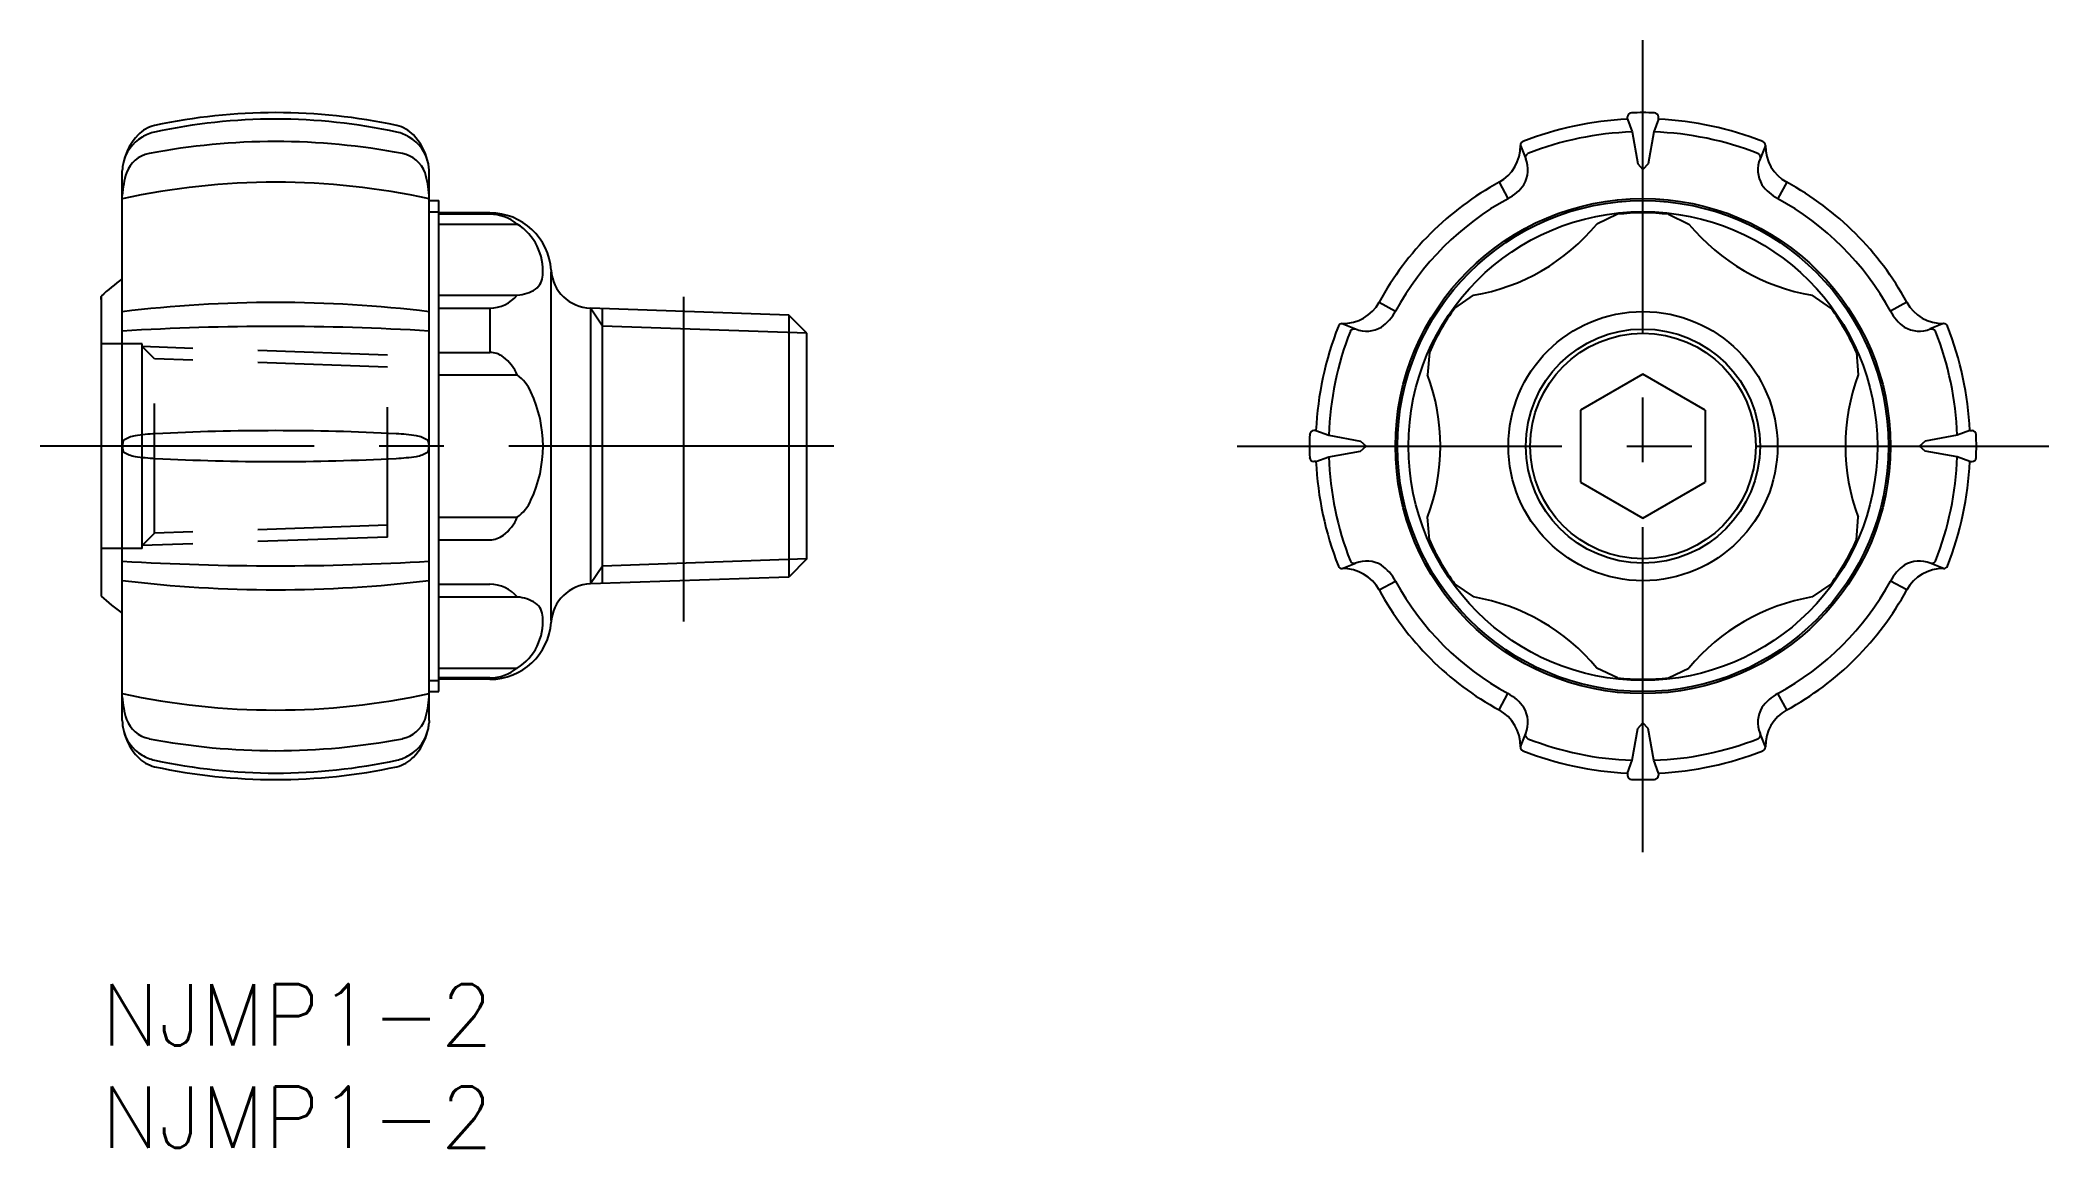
# Model space of a CAD drawing. Extents: x -3 to 95.2, y -8 to 46.1.
import ezdxf

# ---------------------------------------------------------------- set-up
doc = ezdxf.new("R2010")
doc.units = 0
doc.header["$LTSCALE"] = 0.5
doc.linetypes.add('CENTER', pattern=[50.8, 31.75, -6.35, 6.35, -6.35])
doc.linetypes.add('DASHED', pattern=[19.05, 12.7, -6.35])
for name, color, linetype in [('MSM_CENTER', 1, 'CENTER'), ('MSM_CONTINUOUS', 7, 'CONTINUOUS'), ('MSM_DASHED', 4, 'DASHED'), ('MSM_NARROW', 5, 'CONTINUOUS'), ('MSM_PART_NUMBER', 7, 'CONTINUOUS')]:
    doc.layers.add(name, color=color, linetype=linetype)
doc.styles.get("Standard").update_dxf_attribs({"font": 'txt.shx', "height": 3, "bigfont": 'bigfont.shx'})

# ---------------------------------------------------------------- blocks, each defined once
blk = doc.blocks.new('*U9')
at = {"layer": 'MSM_PART_NUMBER'}
blk.add_text('NJMP1-2', height=3, dxfattribs=at).set_placement((0, -3))
blk = doc.blocks.new('*U10')
at = {"layer": 'MSM_PART_NUMBER'}
blk.add_text('NJMP1-2', height=3, dxfattribs=at).set_placement((0, -8))

msp = doc.modelspace()

# ---------------------------------------------------------------- linework, layer by layer
at = {"layer": 'MSM_CENTER'}
for p, q in [((75.365, 6.458), (75.365, 46.142)), ((28.49, 17.722), (28.49, 34.879)), ((35.808, 26.3), (-2.982, 26.3)), ((55.523, 26.3), (95.206, 26.3))]:
    msp.add_line(p, q, dxfattribs=at)
at = {"layer": 'MSM_CONTINUOUS'}
for p, q in [((74.61, 42.282), (74.61, 42.39)), ((74.61, 42.282), (74.836, 41.657)), ((76.12, 42.282), (75.893, 41.657)), ((76.12, 42.282), (76.12, 42.39)), ((74.836, 41.657), (75.116, 40.103)), ((75.893, 41.657), (75.613, 40.103)), ((69.375, 40.997), (69.637, 40.349)), ((81.354, 40.997), (81.092, 40.349)), ((1.033, 39.712), (1.036, 39.821)), ((1.033, 12.888), (1.033, 39.712)), ((16.033, 39.712), (16.03, 39.821)), ((16.033, 12.888), (16.033, 39.712)), ((75.116, 40.103), (75.365, 39.822)), ((75.613, 40.103), (75.365, 39.822)), ((16.033, 38.3), (16.5, 38.3)), ((16.5, 14.3), (16.5, 38.3)), ((68.332, 39.198), (68.769, 38.395)), ((82.397, 39.198), (81.96, 38.395)), ((19, 37.7), (16.5, 37.7)), ((19, 37.631), (16.5, 37.631)), ((19, 37.7), (19, 37.631)), ((74.115, 37.631), (73.115, 37.153)), ((76.615, 37.631), (77.615, 37.153)), ((16.5, 37.153), (20.341, 37.153)), ((22, 17.776), (22, 34.824)), ((0, 33.632), (0, 18.968)), ((0, 33.462), (0, 33.612)), ((0, 33.462), (0, 33.612)), ((16.5, 33.675), (20.341, 33.675)), ((66.176, 33.048), (67.09, 33.675)), ((84.553, 33.048), (83.639, 33.675)), ((16.5, 33.048), (19, 33.048)), ((19, 33.048), (19, 30.883)), ((33.613, 32.7), (23.919, 33.038)), ((23.919, 33.038), (23.919, 19.562)), ((24.5, 19.582), (24.5, 33.018)), ((34.5, 31.813), (33.613, 32.7)), ((33.613, 32.7), (33.613, 19.9)), ((62.467, 33.332), (63.27, 32.895)), ((88.262, 33.332), (87.459, 32.895)), ((34.5, 20.787), (34.5, 31.813)), ((60.668, 32.29), (61.316, 32.028)), ((90.061, 32.29), (89.413, 32.028)), ((16.5, 30.883), (19, 30.883)), ((64.926, 30.883), (64.84, 29.778)), ((85.803, 30.883), (85.889, 29.778)), ((16.5, 29.778), (20.341, 29.778)), ((75.365, 29.822), (72.315, 28.061)), ((78.415, 28.061), (75.365, 29.822)), ((72.315, 28.061), (72.315, 24.539)), ((78.415, 28.061), (78.415, 24.539)), ((59.382, 27.055), (59.274, 27.055)), ((59.382, 27.055), (60.007, 26.829)), ((60.007, 26.829), (61.561, 26.548)), ((61.561, 26.548), (61.842, 26.3)), ((89.168, 26.548), (88.887, 26.3)), ((90.722, 26.829), (89.168, 26.548)), ((91.347, 27.055), (90.722, 26.829)), ((91.347, 27.055), (91.455, 27.055)), ((59.382, 25.545), (59.274, 25.545)), ((59.382, 25.545), (60.007, 25.771)), ((60.007, 25.771), (61.561, 26.052)), ((61.561, 26.052), (61.842, 26.3)), ((89.168, 26.052), (88.887, 26.3)), ((90.722, 25.771), (89.168, 26.052)), ((91.347, 25.545), (90.722, 25.771)), ((91.347, 25.545), (91.455, 25.545)), ((72.315, 24.539), (75.365, 22.778)), ((75.365, 22.778), (78.415, 24.539)), ((16.5, 22.822), (20.341, 22.822)), ((64.926, 21.717), (64.84, 22.822)), ((85.803, 21.717), (85.889, 22.822)), ((16.5, 21.717), (19, 21.717)), ((34.5, 20.787), (33.613, 19.9)), ((33.613, 19.9), (23.919, 19.562)), ((60.668, 20.31), (61.316, 20.572)), ((62.467, 19.268), (63.27, 19.705)), ((88.262, 19.268), (87.459, 19.705)), ((90.061, 20.31), (89.413, 20.572)), ((16.5, 19.552), (19, 19.552)), ((16.5, 18.925), (20.341, 18.925)), ((66.176, 19.552), (67.09, 18.925)), ((84.553, 19.552), (83.639, 18.925)), ((16.5, 15.447), (20.341, 15.447)), ((19, 14.969), (16.5, 14.969)), ((19, 14.9), (16.5, 14.9)), ((19, 14.969), (19, 14.9)), ((74.115, 14.969), (73.115, 15.447)), ((76.615, 14.969), (77.615, 15.447)), ((16.033, 14.3), (16.5, 14.3)), ((68.332, 13.402), (68.769, 14.205)), ((82.397, 13.402), (81.96, 14.205)), ((1.033, 12.888), (1.036, 12.779)), ((16.033, 12.888), (16.03, 12.779)), ((75.116, 12.497), (75.365, 12.778)), ((75.613, 12.497), (75.365, 12.778)), ((69.375, 11.603), (69.637, 12.251)), ((74.836, 10.943), (75.116, 12.497)), ((75.893, 10.943), (75.613, 12.497)), ((81.354, 11.603), (81.092, 12.251)), ((74.61, 10.318), (74.836, 10.943)), ((76.12, 10.318), (75.893, 10.943)), ((74.61, 10.318), (74.61, 10.21)), ((76.12, 10.318), (76.12, 10.21))]:
    msp.add_line(p, q, dxfattribs=at)
for radius in [12.1, 12, 6.579, 5.513]:
    msp.add_circle((75.365, 26.3), radius, dxfattribs=at)
for centre, radius, start, end in [((8.533, 14.283), 28, 77.79015, 102.20985), ((8.533, 14.3), 28.3, 77.92821, 102.07179), ((75.365, 26.3), 16, 92.70465, 111.4972), ((74.81, 42.39), 0.2, 91.97549, 180), ((75.365, 26.3), 16.3, 88.02451, 91.97549), ((75.92, 42.39), 0.2, 0, 88.02451), ((75.365, 26.3), 16, 68.5028, 87.29535), ((2.959, 39.735), 1.922, 119.76437, 168.94896), ((3.766, 39.601), 2.736, 135.837, 166.35694), ((3.011, 40.344), 1.678, 103.69095, 136.08561), ((3.1, 39.569), 2.137, 103.23653, 120.85421), ((14.054, 40.344), 1.678, 43.91439, 76.30905), ((13.965, 39.569), 2.137, 59.14579, 76.76347), ((14.107, 39.735), 1.922, 11.05104, 60.23563), ((13.3, 39.601), 2.736, 13.64306, 44.163), ((75.365, 26.3), 15.366, 91.97148, 111.46326), ((75.365, 26.3), 15.366, 68.53674, 88.02852), ((2.641, 39.128), 1.503, 101.59988, 159.45575), ((8.533, 8.172), 33.015, 79.18643, 100.81357), ((14.424, 39.128), 1.503, 20.54425, 78.40012), ((67.375, 40.953), 2, 298.60048, 1.23486), ((69.575, 41.001), 0.2, 111.4972, 181.23486), ((68.328, 39.804), 1.418, 329.24841, 22.59745), ((82.401, 39.804), 1.418, 157.40255, 210.75159), ((81.155, 41.001), 0.2, 358.76514, 68.5028), ((83.354, 40.953), 2, 178.76514, 241.39952), ((5.649, 38.281), 4.624, 162.70894, 176.58477), ((3.766, 39.601), 2.736, 176.5451, 176.54998), ((2.968, 39.717), 1.935, 168.48685, 176.91799), ((11.417, 38.281), 4.624, 3.41523, 17.29106), ((14.097, 39.717), 1.935, 3.08201, 11.51315), ((13.3, 39.601), 2.736, 3.45002, 3.4549), ((8.533, 3.766), 35.431, 77.77931, 102.22069), ((75.365, 26.3), 14.69, 118.60048, 151.39952), ((75.365, 26.3), 13.776, 118.60362, 151.39638), ((67.657, 40.44), 2.328, 298.53819, 324.22664), ((83.072, 40.44), 2.328, 215.77336, 241.46181), ((75.365, 26.3), 13.776, 28.60362, 61.39638), ((75.365, 26.3), 14.69, 28.60048, 61.39952), ((19, 34.7), 3, 3.86363, 90), ((18.969, 35.424), 2.208, 51.57987, 89.18509), ((75.365, 26.3), 11.4, 83.70491, 96.29509), ((18.887, 34.868), 2.708, 355.55367, 57.54054), ((65.415, 43.534), 10, 279.64611, 320.35389), ((85.315, 43.534), 10, 219.64611, 260.35458), ((6.8, 26.3), 10, 125.22072, 132.84364), ((20.655, 34.702), 0.933, 308.57842, 357.31457), ((23.989, 35.037), 2, 183.86363, 268), ((18.995, 34.804), 1.756, 270.151, 319.99205), ((20.188, 35.634), 1.964, 274.4384, 302.25426), ((8.533, -28.519), 61.841, 83.03407, 96.96593), ((60.711, 34.289), 2, 268.76514, 331.39952), ((61.224, 34.008), 2.328, 305.77336, 331.46181), ((75.365, 26.3), 11.4, 143.70491, 156.29509), ((75.365, 26.3), 11.4, 23.70491, 36.29509), ((89.505, 34.008), 2.328, 208.53819, 234.22664), ((90.018, 34.289), 2, 208.60048, 271.23486), ((8.533, -91.132), 123.283, 86.51222, 93.48778), ((75.365, 26.3), 16, 158.5028, 177.29535), ((75.365, 26.3), 15.366, 158.53674, 178.02852), ((60.664, 32.09), 0.2, 88.76514, 158.5028), ((61.861, 33.337), 1.418, 247.40255, 300.75159), ((88.868, 33.337), 1.418, 239.24841, 292.59745), ((75.365, 26.3), 15.366, 1.97148, 21.46326), ((90.065, 32.09), 0.2, 21.4972, 91.23486), ((75.365, 26.3), 16, 2.70465, 21.4972), ((18.975, 29.741), 1.142, 53.06856, 88.73872), ((18.328, 28.919), 2.188, 23.11672, 52.47022), ((19.018, 28.023), 2.197, 24.8908, 53.00082), ((55.465, 26.3), 10, 339.64611, 20.35389), ((95.265, 26.3), 10, 159.64611, 200.35389), ((15.336, 26.3), 6.262, 334.98534, 25.01466), ((1.182, 26.491), 0.119, 125.15301, 170.82133), ((1.915, 25.367), 1.461, 100.29641, 123.25638), ((3.064, 17.396), 9.513, 92.51125, 98.52483), ((8.533, -85.45), 112.505, 87.00111, 92.99889), ((14.002, 17.396), 9.513, 81.47517, 87.48875), ((15.151, 25.367), 1.461, 56.74362, 79.70359), ((15.883, 26.491), 0.119, 9.17867, 54.84699), ((75.365, 26.3), 16.3, 178.02451, 181.97549), ((59.274, 26.855), 0.2, 90, 178.02451), ((91.455, 26.855), 0.2, 1.97549, 90), ((75.365, 26.3), 16.3, 358.02451, 1.97549), ((2.548, 26.202), 1.515, 168.25477, 176.28417), ((2.548, 26.398), 1.515, 183.71583, 191.74523), ((1.182, 26.109), 0.119, 189.17867, 234.84699), ((1.915, 27.233), 1.461, 236.74362, 259.70359), ((3.064, 35.204), 9.513, 261.47517, 267.48875), ((8.533, 138.05), 112.505, 267.00111, 272.99889), ((14.002, 35.204), 9.513, 272.51125, 278.52483), ((15.151, 27.233), 1.461, 280.29641, 303.25638), ((15.883, 26.109), 0.119, 305.15301, 350.82133), ((14.518, 26.202), 1.515, 3.71583, 11.74523), ((14.518, 26.398), 1.515, 348.25477, 356.28417), ((59.274, 25.745), 0.2, 181.97549, 270), ((75.365, 26.3), 16, 182.70465, 201.4972), ((75.365, 26.3), 15.366, 181.97148, 201.46326), ((75.365, 26.3), 15.366, 338.53674, 358.02852), ((75.365, 26.3), 16, 338.5028, 357.29535), ((91.455, 25.745), 0.2, 270, 358.02451), ((19.018, 24.577), 2.197, 306.99918, 335.1092), ((18.328, 23.681), 2.188, 307.52978, 336.88328), ((18.961, 22.899), 1.183, 271.89772, 306.295), ((75.365, 26.3), 11.4, 203.70491, 216.29509), ((75.365, 26.3), 11.4, 323.70491, 336.29509), ((8.533, 143.732), 123.283, 266.51222, 273.48778), ((61.861, 19.263), 1.418, 59.24841, 112.59745), ((88.868, 19.263), 1.418, 67.40255, 120.75159), ((8.533, 81.119), 61.841, 263.03407, 276.96593), ((60.664, 20.51), 0.2, 201.4972, 271.23486), ((60.711, 18.311), 2, 28.60048, 91.23486), ((61.224, 18.592), 2.328, 28.53819, 54.22664), ((75.365, 26.3), 13.776, 208.60362, 241.39638), ((75.365, 26.3), 13.776, 298.60362, 331.39638), ((89.505, 18.592), 2.328, 125.77336, 151.46181), ((90.018, 18.311), 2, 88.76514, 151.39952), ((90.065, 20.51), 0.2, 268.76514, 338.5028), ((6.8, 26.3), 10, 227.15636, 234.77928), ((18.999, 17.804), 1.748, 39.87706, 89.97988), ((20.188, 16.966), 1.964, 57.74574, 85.5616), ((23.989, 17.563), 2, 92, 176.13637), ((75.365, 26.3), 14.69, 208.60048, 241.39952), ((65.415, 9.066), 10, 39.64611, 80.35389), ((85.315, 9.066), 10, 99.64611, 140.35389), ((75.365, 26.3), 14.69, 298.60048, 331.39952), ((19, 17.9), 3, 270, 356.13637), ((18.887, 17.732), 2.708, 302.45946, 4.44633), ((20.655, 17.898), 0.933, 2.68543, 51.42158), ((18.968, 17.178), 2.209, 270.82645, 308.40859), ((75.365, 26.3), 11.4, 263.70491, 276.29509), ((8.533, 48.862), 35.464, 257.79091, 282.20909), ((5.649, 14.319), 4.624, 183.41523, 197.29106), ((11.417, 14.319), 4.624, 342.70894, 356.58477), ((67.657, 12.16), 2.328, 35.77336, 61.46181), ((83.072, 12.16), 2.328, 118.53819, 144.22664), ((3.766, 12.999), 2.736, 183.45002, 183.4549), ((2.968, 12.883), 1.935, 183.08201, 191.51315), ((2.641, 13.472), 1.503, 200.54425, 258.40012), ((14.424, 13.472), 1.503, 281.59988, 339.45575), ((14.097, 12.883), 1.935, 348.48685, 356.91799), ((13.3, 12.999), 2.736, 356.5451, 356.54998), ((67.375, 11.647), 2, 358.76514, 61.39952), ((68.328, 12.796), 1.418, 337.40255, 30.75159), ((82.401, 12.796), 1.418, 149.24841, 202.59745), ((83.354, 11.647), 2, 118.60048, 181.23486), ((2.959, 12.865), 1.922, 191.05104, 240.23563), ((3.766, 12.999), 2.736, 193.64306, 224.163), ((8.533, 44.428), 33.015, 259.18643, 280.81357), ((14.107, 12.865), 1.922, 299.76437, 348.94896), ((13.3, 12.999), 2.736, 315.837, 346.35694), ((75.365, 26.3), 15.366, 248.53674, 268.02852), ((75.365, 26.3), 15.366, 271.97148, 291.46326), ((3.011, 12.256), 1.678, 223.91439, 256.30905), ((3.1, 13.031), 2.137, 239.14579, 256.76347), ((8.533, 38.317), 28, 257.79015, 282.20985), ((14.054, 12.256), 1.678, 283.69095, 316.08561), ((13.965, 13.031), 2.137, 283.23653, 300.85421), ((69.575, 11.599), 0.2, 178.76514, 248.5028), ((75.365, 26.3), 16, 248.5028, 267.29535), ((75.365, 26.3), 16, 272.70465, 291.4972), ((81.155, 11.599), 0.2, 291.4972, 1.23486), ((8.533, 38.3), 28.3, 257.92821, 282.07179), ((74.81, 10.21), 0.2, 180, 268.02451), ((75.365, 26.3), 16.3, 268.02451, 271.97549), ((75.92, 10.21), 0.2, 271.97549, 0)]:
    msp.add_arc(centre, radius, start, end, dxfattribs=at)
at = {"layer": 'MSM_CONTINUOUS', "extrusion": (0, 0, -1)}
for centre, start, end in [((-69.856, 40.405), 345.5203, 59.83549), ((-80.873, 40.405), 120.16451, 194.4797), ((-61.259, 31.809), 30.16451, 104.4797), ((-89.47, 31.809), 75.5203, 149.83549), ((-61.259, 20.791), 255.5203, 329.83549), ((-89.47, 20.791), 210.16451, 284.4797), ((-69.856, 12.195), 300.16451, 14.4797), ((-80.873, 12.195), 165.5203, 239.83549)]:
    msp.add_arc(centre, 0.226, start, end, dxfattribs=at)
at = {"layer": 'MSM_DASHED'}
for p, q in [((2, 31.3), (0, 31.3)), ((14, 30.745), (2, 31.164)), ((2.602, 30.562), (2, 31.164)), ((2.602, 22.038), (2.602, 30.562)), ((14, 30.164), (2.602, 30.562)), ((14, 21.855), (14, 30.745)), ((2.602, 22.038), (2, 21.436)), ((14, 21.855), (2, 21.436)), ((14, 22.436), (2.602, 22.038)), ((2, 21.3), (0, 21.3))]:
    msp.add_line(p, q, dxfattribs=at)
at = {"layer": 'MSM_DASHED', "linetype": 'CONTINUOUS'}
msp.add_line((2, 21.3), (2, 31.3), dxfattribs=at)
at = {"layer": 'MSM_NARROW'}
for p, q in [((16.033, 37.759), (16.5, 37.759)), ((24.5, 32.162), (23.919, 33.038)), ((34.5, 31.813), (24.5, 32.162)), ((34.5, 20.787), (24.5, 20.438)), ((24.5, 20.438), (23.919, 19.562)), ((16.033, 14.842), (16.5, 14.842))]:
    msp.add_line(p, q, dxfattribs=at)
for radius in [11.459, 5.723]:
    msp.add_circle((75.365, 26.3), radius, dxfattribs=at)

# ---------------------------------------------------------------- block references
at = {"layer": 'MSM_CONTINUOUS'}
for name in ['*U9', '*U10']:
    msp.add_blockref(name, (0, 0), dxfattribs=at)

doc.saveas('drawing.dxf')
